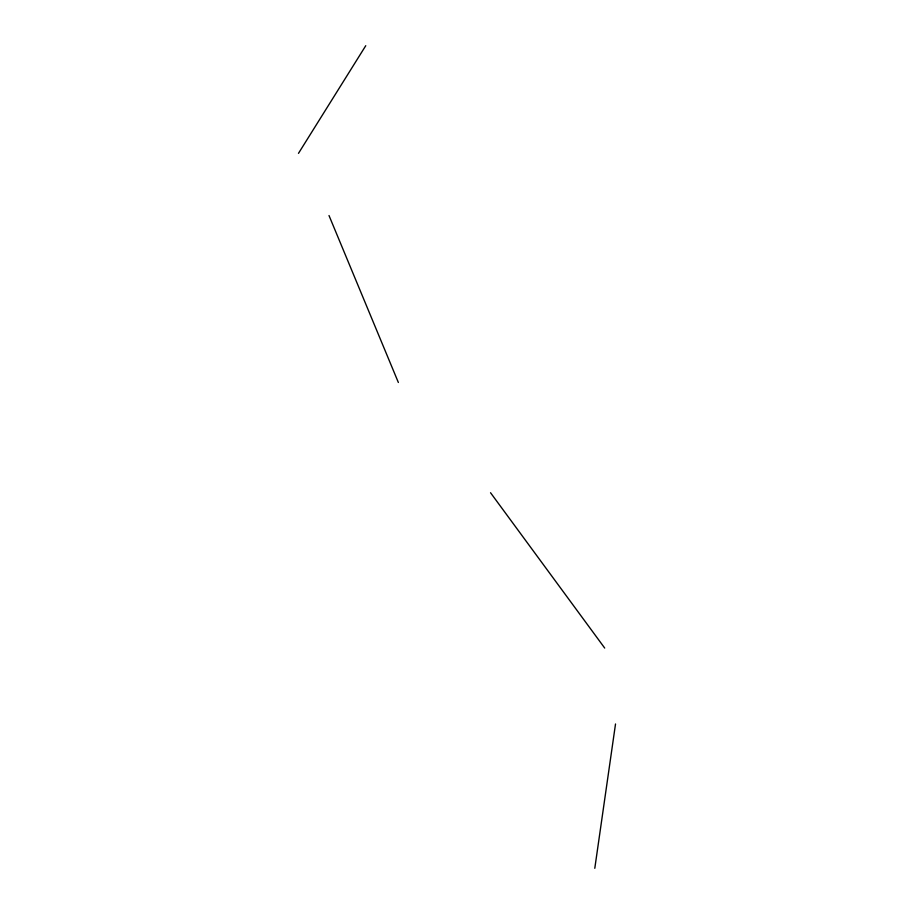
<?xml version="1.0" encoding="UTF-8"?>
<svg xmlns="http://www.w3.org/2000/svg" width="914" height="914" viewBox="0 0 914 914"><rect width="100%" height="100%" fill="white"/><g stroke="black" fill="none" stroke-linecap="round" stroke-linejoin="round"><path stroke-width="1.37" d="M594.797 868.3L615.522 723.979M298.478 153.358L365.76 45.7M490.532 492.726L604.702 648.06M329.006 215.533L398.355 382.475"/></g></svg>
